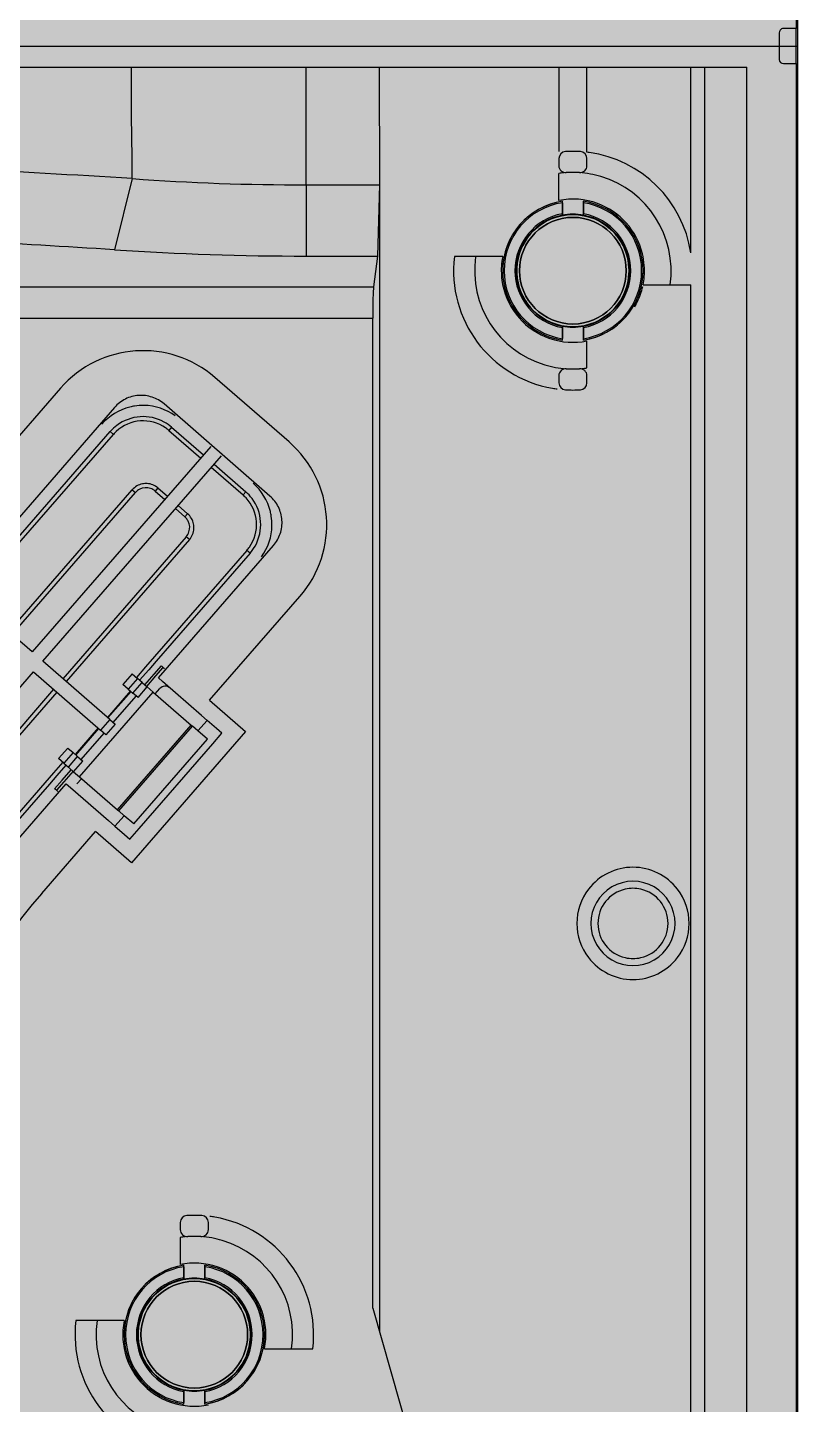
# Model space of a CAD drawing. Header units: millimetres. Extents: x -1070 to 42146, y 1440 to 12921.
# Drawn here: x 6056.9 to 6111.8, y 2921.1 to 3019.1 of the extents above; entities that cross this region are included whole.
import ezdxf

# ---------------------------------------------------------------- set-up
doc = ezdxf.new("R2010")
doc.units = ezdxf.units.MM
doc.layers.add('CITI-3MM实线CONTINUOUS', color=7, linetype='Continuous')
doc.layers.add('CITIE-TAO实线CONTINUOUS', color=7, linetype='Continuous')

msp = doc.modelspace()

# ---------------------------------------------------------------- hatches: boundary and pattern name
at = {"lineweight": -3}
h = msp.add_hatch(color=256, dxfattribs=at)
h.dxf.hatch_style = 1
h.paths.add_polyline_path([(5611.757, 3767.826), (5611.757, 2767.826), (6111.757, 2767.826), (6111.757, 3767.826)])

# ---------------------------------------------------------------- linework, layer by layer
at = {"color": 7, "linetype": 'Continuous', "lineweight": -3}
for p, q in [((6111.657, 3142.226), (6111.657, 3019.076)), ((6110.457, 3018.776), (6110.457, 3016.876)), ((6111.657, 3019.076), (6110.757, 3019.076)), ((6111.657, 3016.576), (6111.657, 3019.076)), ((6110.757, 3016.576), (6111.657, 3016.576)), ((6111.657, 3016.576), (6111.657, 2893.426)), ((6044.964, 3016.326), (6108.15, 3016.326)), ((6076.757, 3007.942), (6076.757, 3016.326)), ((6081.961, 3016.326), (6081.977, 3007.942)), ((6094.757, 3016.326), (6094.757, 3010.309)), ((6096.757, 3010.267), (6096.757, 3016.326)), ((6104.161, 3003.101), (6104.161, 3016.326)), ((6105.15, 2955.326), (6105.15, 3016.326)), ((6108.15, 2770.426), (6108.15, 3016.326)), ((6094.757, 3009.81), (6094.757, 3009.309)), ((6096.757, 3009.309), (6096.757, 3009.81)), ((6094.757, 3006.827), (6094.757, 3008.754)), ((6064.367, 3008.384), (6063.099, 3003.313)), ((6076.757, 3007.942), (6081.977, 3007.942)), ((6076.757, 3007.942), (6076.757, 3002.869)), ((6081.977, 3007.941), (6081.841, 3002.869)), ((6081.977, 3007.942), (6081.976, 2927.921)), ((6095.007, 3006.668), (6095.007, 3006.769)), ((6095.007, 3006.668), (6095.007, 3005.882)), ((6096.507, 3006.769), (6096.507, 3006.668)), ((6096.507, 3006.668), (6096.507, 3005.882)), ((6095.007, 3005.882), (6095.007, 3005.78)), ((6096.507, 3005.78), (6096.507, 3005.882)), ((6100.161, 3004.191), (6100.161, 3004.398)), ((6076.757, 3002.869), (6081.841, 3002.869)), ((6081.841, 3002.869), (6081.554, 3000.671)), ((6088.829, 3002.826), (6087.316, 3002.826)), ((6090.756, 3002.826), (6088.829, 3002.826)), ((6047.734, 3000.671), (6081.554, 3000.671)), ((6100.758, 3000.826), (6102.685, 3000.826)), ((6102.685, 3000.826), (6104.161, 3000.826)), ((6104.161, 2955.326), (6104.161, 3000.826)), ((6100.161, 2999.254), (6100.161, 2999.46)), ((6047.734, 2998.449), (6081.495, 2998.449)), ((6081.495, 2927.921), (6081.495, 2998.449)), ((6095.007, 2997.871), (6095.007, 2997.77)), ((6095.007, 2997.77), (6095.007, 2996.984)), ((6096.507, 2997.77), (6096.507, 2997.871)), ((6096.507, 2997.77), (6096.507, 2996.984)), ((6095.007, 2996.882), (6095.007, 2996.984)), ((6096.507, 2996.984), (6096.507, 2996.882)), ((6096.757, 2994.898), (6096.757, 2996.825)), ((6075.539, 2989.623), (6070.256, 2994.215)), ((6094.757, 2994.343), (6094.757, 2993.842)), ((6096.757, 2993.842), (6096.757, 2994.343)), ((6059.252, 2993.446), (6052.822, 2986.05)), ((6063.104, 2992.085), (6054.903, 2982.651)), ((6074.178, 2985.771), (6066.631, 2992.332)), ((6055.809, 2981.864), (6063.025, 2990.166)), ((6056.107, 2982.664), (6062.799, 2990.362)), ((6062.799, 2990.362), (6063.025, 2990.166)), ((6067.172, 2990.668), (6066.975, 2990.442)), ((6066.975, 2990.442), (6069.24, 2988.474)), ((6067.172, 2990.668), (6069.436, 2988.7)), ((6069.961, 2989.304), (6057.234, 2974.663)), ((6057.988, 2974.006), (6070.716, 2988.648)), ((6070.191, 2988.044), (6072.455, 2986.076)), ((6069.994, 2987.818), (6072.258, 2985.849)), ((6055.573, 2976.106), (6064.365, 2986.219)), ((6055.8, 2975.909), (6064.591, 2986.022)), ((6064.365, 2986.219), (6064.591, 2986.022)), ((6066.199, 2986.347), (6066.002, 2986.121)), ((6066.002, 2986.121), (6066.681, 2985.53)), ((6066.199, 2986.347), (6066.878, 2985.757)), ((6072.455, 2986.076), (6072.258, 2985.849)), ((6067.633, 2985.101), (6068.312, 2984.51)), ((6067.436, 2984.874), (6068.115, 2984.284)), ((6068.312, 2984.51), (6068.115, 2984.284)), ((6068.214, 2982.873), (6059.422, 2972.76)), ((6068.44, 2982.676), (6059.649, 2972.563)), ((6066.224, 2972.81), (6074.424, 2982.244)), ((6068.44, 2982.676), (6068.214, 2982.873)), ((6072.535, 2981.899), (6065.318, 2973.598)), ((6072.761, 2981.703), (6066.069, 2974.004)), ((6072.761, 2981.703), (6072.535, 2981.899)), ((6057.234, 2974.663), (6052.455, 2978.816)), ((6069.879, 2971.223), (6076.308, 2978.619)), ((6045.523, 2959.667), (6057.332, 2973.252)), ((6057.332, 2973.252), (6062.111, 2969.098)), ((6062.767, 2969.853), (6057.988, 2974.006)), ((6065.318, 2973.598), (6064.662, 2972.843)), ((6065.544, 2973.401), (6064.888, 2972.646)), ((6066.069, 2974.004), (6065.544, 2973.401)), ((6065.923, 2973.072), (6066.448, 2973.675)), ((6066.053, 2972.959), (6066.578, 2973.563)), ((6066.448, 2973.675), (6066.578, 2973.563)), ((6066.578, 2973.563), (6066.673, 2973.48)), ((6064.36, 2973.105), (6063.704, 2972.351)), ((6064.081, 2972.023), (6063.704, 2972.351)), ((6064.737, 2972.777), (6064.081, 2972.023)), ((6064.36, 2973.105), (6064.737, 2972.777)), ((6064.407, 2971.74), (6065.063, 2972.494)), ((6065.063, 2972.494), (6064.737, 2972.777)), ((6065.063, 2972.494), (6065.424, 2972.18)), ((6065.267, 2972.317), (6065.923, 2973.072)), ((6065.397, 2972.204), (6066.053, 2972.959)), ((6066.518, 2972.554), (6066.224, 2972.81)), ((6069.31, 2970.127), (6066.518, 2972.554)), ((6058.766, 2972.005), (6051.196, 2963.297)), ((6058.993, 2971.808), (6051.422, 2963.1)), ((6060.613, 2965.762), (6065.862, 2971.8)), ((6064.232, 2971.891), (6062.592, 2970.005)), ((6062.637, 2969.966), (6064.277, 2971.852)), ((6063.012, 2969.64), (6064.652, 2971.527)), ((6064.081, 2972.023), (6064.407, 2971.74)), ((6064.781, 2971.414), (6064.407, 2971.74)), ((6064.781, 2971.414), (6065.437, 2972.169)), ((6065.424, 2972.18), (6065.437, 2972.169)), ((6065.437, 2972.169), (6065.862, 2971.8)), ((6065.862, 2971.8), (6068.568, 2969.447)), ((6066.005, 2971.675), (6066.333, 2972.053)), ((6069.879, 2971.223), (6072.445, 2968.992)), ((6061.936, 2969.25), (6060.296, 2967.363)), ((6062.767, 2969.853), (6062.111, 2969.098)), ((6063.141, 2969.527), (6062.485, 2968.772)), ((6062.767, 2969.853), (6063.141, 2969.527)), ((6063.319, 2963.41), (6068.568, 2969.447)), ((6063.406, 2963.335), (6068.654, 2969.372)), ((6068.568, 2969.447), (6068.654, 2969.372)), ((6069.039, 2969.038), (6068.654, 2969.372)), ((6069.039, 2969.038), (6069.695, 2969.792)), ((6069.695, 2969.792), (6069.31, 2970.127)), ((6070.375, 2969.202), (6069.695, 2969.792)), ((6060.341, 2967.324), (6061.981, 2969.211)), ((6060.715, 2966.998), (6062.355, 2968.885)), ((6062.485, 2968.772), (6062.111, 2969.098)), ((6072.445, 2968.992), (6064.31, 2959.634)), ((6064.47, 2962.41), (6069.719, 2968.447)), ((6069.719, 2968.447), (6069.039, 2969.038)), ((6070.096, 2968.119), (6070.752, 2968.874)), ((6070.752, 2968.874), (6070.375, 2969.202)), ((6059.768, 2967.822), (6059.112, 2967.068)), ((6060.145, 2967.494), (6059.489, 2966.74)), ((6059.768, 2967.822), (6060.145, 2967.494)), ((6060.471, 2967.211), (6060.145, 2967.494)), ((6064.847, 2962.082), (6070.096, 2968.119)), ((6059.413, 2966.805), (6058.757, 2966.05)), ((6059.64, 2966.608), (6058.984, 2965.854)), ((6059.489, 2966.74), (6059.112, 2967.068)), ((6059.489, 2966.74), (6059.814, 2966.457)), ((6059.814, 2966.457), (6060.471, 2967.211)), ((6059.877, 2966.402), (6059.814, 2966.457)), ((6060.189, 2966.131), (6059.877, 2966.402)), ((6060.189, 2966.131), (6060.845, 2966.886)), ((6060.471, 2967.211), (6060.845, 2966.886)), ((6058.757, 2966.05), (6054.139, 2960.738)), ((6058.984, 2965.854), (6058.459, 2965.25)), ((6058.838, 2964.921), (6059.363, 2965.524)), ((6059.492, 2965.412), (6058.967, 2964.808)), ((6059.363, 2965.524), (6060.019, 2966.279)), ((6060.148, 2966.166), (6059.492, 2965.412)), ((6060.189, 2966.131), (6060.613, 2965.762)), ((6060.429, 2965.26), (6060.757, 2965.638)), ((6060.613, 2965.762), (6063.319, 2963.41)), ((6058.459, 2965.25), (6054.366, 2960.541)), ((6055.045, 2959.951), (6059.663, 2965.263)), ((6058.967, 2964.808), (6058.838, 2964.921)), ((6059.063, 2964.725), (6058.967, 2964.808)), ((6059.663, 2965.263), (6059.957, 2965.007)), ((6059.957, 2965.007), (6062.663, 2962.655)), ((6063.319, 2963.41), (6063.406, 2963.335)), ((6062.663, 2962.655), (6063.135, 2962.245)), ((6063.135, 2962.245), (6063.791, 2963)), ((6063.791, 2963), (6063.406, 2963.335)), ((6064.47, 2962.41), (6063.791, 2963)), ((6057.913, 2957.458), (6061.744, 2961.864)), ((6064.31, 2959.634), (6061.744, 2961.864)), ((6063.135, 2962.245), (6063.814, 2961.655)), ((6063.814, 2961.655), (6064.191, 2961.327)), ((6064.191, 2961.327), (6064.847, 2962.082)), ((6104.161, 2875.826), (6104.161, 2955.326)), ((6105.15, 2830.326), (6105.15, 2955.326)), ((6067.788, 2934.013), (6067.788, 2933.512)), ((6069.788, 2933.512), (6069.788, 2934.013)), ((6067.788, 2932.957), (6067.788, 2931.03)), ((6068.038, 2930.871), (6068.038, 2930.972)), ((6068.038, 2930.871), (6068.038, 2930.085)), ((6068.038, 2930.085), (6068.038, 2929.984)), ((6069.538, 2930.972), (6069.538, 2930.871)), ((6069.538, 2930.871), (6069.538, 2930.085)), ((6069.538, 2929.984), (6069.538, 2930.085)), ((6081.495, 2927.921), (6088.884, 2902.151)), ((6081.976, 2927.921), (6081.976, 2926.242)), ((6061.86, 2927.029), (6060.347, 2927.029)), ((6063.787, 2927.029), (6061.86, 2927.029)), ((6073.789, 2925.029), (6075.716, 2925.029)), ((6075.716, 2925.029), (6077.229, 2925.029)), ((6068.038, 2922.074), (6068.038, 2921.973)), ((6068.038, 2921.973), (6068.038, 2921.187)), ((6068.038, 2921.086), (6068.038, 2921.187)), ((6069.538, 2921.973), (6069.538, 2922.074)), ((6069.538, 2921.973), (6069.538, 2921.187)), ((6069.538, 2921.187), (6069.538, 2921.086))]:
    msp.add_line(p, q, dxfattribs=at)
at = {"color": 1, "lineweight": -3}
msp.add_line((5611.757, 3017.826), (6111.757, 3017.826), dxfattribs=at)
msp.add_lwpolyline([(5611.757, 3767.826), (6111.757, 3767.826), (6111.757, 2767.826), (5611.757, 2767.826)], close=True, dxfattribs=at)
msp.add_lwpolyline([(5611.757, 3767.826), (6111.757, 3767.826), (6111.757, 2767.826), (5611.757, 2767.826)], close=True, dxfattribs=at)
at = {"color": 7, "linetype": 'Continuous', "lineweight": -3}
for centre, radius, start, end in [((6110.757, 3018.776), 0.3, 140.10391, 180), ((6110.757, 3018.776), 0.3, 90, 140.10391), ((6110.757, 3016.876), 0.3, 180, 270), ((6095.257, 3009.81), 0.5, 93.58332, 180), ((6095.757, 3001.826), 8.5, 86.41668, 93.58332), ((6096.257, 3009.81), 0.5, 0, 86.41668), ((6095.757, 3001.826), 8.5, 82.19245, 83.24367), ((6095.757, 3001.826), 8.5, 8.62805, 82.19245), ((6023.065, 2366.021), 643.69, 86.321153, 87.427918), ((6095.257, 3009.309), 0.5, 180, 273.82255), ((6095.757, 3001.826), 7, 95.29417, 98.21321), ((6095.757, 3001.826), 7, 86.17745, 93.82255), ((6096.257, 3009.309), 0.5, 266.17745, 0), ((6095.757, 3001.826), 7, 79.76053, 86.17743), ((6095.757, 3001.826), 7, 73.4912, 79.76053), ((6095.757, 3001.826), 7, 351.78679, 73.4912), ((6076.644, 3178.02), 170.079, 265.86072, 270.03806), ((6095.757, 3001.826), 5, 98.62693, 177.53429), ((6095.757, 3001.826), 4.9, 98.80437, 261.19563), ((6095.757, 3001.826), 5.1, 69.921, 101.30773), ((6095.757, 3001.826), 5, 0, 81.37307), ((6095.757, 3001.826), 4.9, 278.80437, 81.19563), ((6095.757, 3001.826), 5.1, 13.67613, 69.921), ((6095.757, 3001.826), 4.125, 100.47568, 259.52432), ((6095.757, 3001.826), 4.025, 100.739, 180), ((6095.757, 3001.826), 4, 100.74093, 177.39131), ((6095.757, 3001.826), 4, 100.74093, 177.39131), ((6095.757, 3001.826), 3.8, 0, 180), ((6095.757, 3001.826), 4.025, 79.261, 100.739), ((6095.757, 3001.826), 4, 79.25907, 100.74093), ((6095.757, 3001.826), 4, 79.25907, 100.74093), ((6095.757, 3001.826), 4, 2.60869, 79.25907), ((6095.757, 3001.826), 4.125, 280.47568, 79.52432), ((6095.757, 3001.826), 4.025, 0, 79.261), ((6023.124, 2400.081), 604.555, 86.208671, 87.204929), ((6076.63, 3209.198), 206.329, 266.23972, 270.03519), ((6095.757, 3001.826), 8.5, 173.24367, 260.15881), ((6095.757, 3001.826), 7, 171.78679, 253.4912), ((6095.757, 3001.826), 5.1, 168.69227, 176.40894), ((6095.757, 3001.826), 5.1, 355.06677, 13.67613), ((6095.757, 3001.826), 5.1, 176.40894, 191.21536), ((6095.757, 3001.826), 5, 177.53429, 180), ((6095.757, 3001.826), 5, 180, 261.37307), ((6095.757, 3001.826), 4.025, 180, 259.261), ((6095.757, 3001.826), 4, 177.39131, 180), ((6095.757, 3001.826), 4, 177.39131, 180), ((6095.757, 3001.826), 4, 180, 182.60869), ((6095.757, 3001.826), 4, 180, 182.60869), ((6095.757, 3001.826), 4, 182.60869, 259.25907), ((6095.757, 3001.826), 4, 182.60869, 259.25907), ((6095.757, 3001.826), 3.8, 180, 0), ((6095.757, 3001.826), 4, 280.74093, 357.39131), ((6095.757, 3001.826), 4.025, 280.739, 0), ((6095.757, 3001.826), 4, 0, 2.60869), ((6095.757, 3001.826), 4, 357.39131, 0), ((6095.757, 3001.826), 5, 357.53429, 0), ((6095.757, 3001.826), 5.1, 191.21536, 251.32047), ((6095.757, 3001.826), 5, 278.62693, 357.53429), ((6095.757, 3001.826), 5.1, 345.57371, 347.20937), ((6095.757, 3001.826), 5.1, 348.69227, 355.06677), ((6095.757, 3001.826), 5.1, 332.95144, 345.57371), ((6095.757, 3001.826), 5.1, 329.71088, 332.95144), ((6095.757, 3001.826), 4.025, 259.261, 280.739), ((6095.757, 3001.826), 4, 259.25907, 280.74093), ((6095.757, 3001.826), 5.1, 251.32047, 281.30773), ((6065.139, 2988.329), 7.8, 49, 139), ((6095.757, 3001.826), 7, 253.4912, 259.76053), ((6095.757, 3001.826), 7, 259.76053, 266.17743), ((6095.257, 2994.343), 0.5, 86.17745, 180), ((6095.757, 3001.826), 7, 266.17745, 273.82255), ((6096.257, 2994.343), 0.5, 0, 93.82255), ((6095.757, 3001.826), 7, 275.29417, 278.21321), ((6095.257, 2993.842), 0.5, 180, 266.41668), ((6096.257, 2993.842), 0.5, 273.58332, 0), ((6064.991, 2990.445), 2.5, 93.99988, 116.49993), ((6064.991, 2990.445), 2.5, 71.49994, 93.99988), ((6064.991, 2990.445), 2.5, 49, 71.49994), ((6095.757, 3001.826), 8.5, 260.15881, 262.46232), ((6095.757, 3001.826), 8.5, 266.41668, 273.58332), ((6065.139, 2988.329), 3.9, 104.01277, 139), ((6064.991, 2990.445), 2.5, 116.49993, 139), ((6065.139, 2988.329), 3.9, 98.98723, 104.01277), ((6065.139, 2988.329), 3.9, 89.01277, 98.98723), ((6065.139, 2988.329), 3.9, 54.06268, 89.01277), ((6065.139, 2988.329), 2.8, 55.0428, 132.95761), ((6065.139, 2988.329), 3.1, 61.08702, 126.91298), ((6065.139, 2988.329), 3.1, 49, 61.08702), ((6065.139, 2988.329), 3.1, 126.91298, 139), ((6065.139, 2988.329), 2.8, 132.95761, 139), ((6065.139, 2988.329), 2.8, 49, 55.0428), ((6070.421, 2983.736), 7.8, 319, 49), ((6065.346, 2985.366), 1.3, 101.53963, 139), ((6065.346, 2985.366), 1, 116.5, 139), ((6065.346, 2985.366), 1, 71.5, 116.5), ((6065.346, 2985.366), 1.3, 86.4981, 101.53963), ((6065.346, 2985.366), 1.3, 49, 86.4981), ((6065.346, 2985.366), 1, 49, 71.5), ((6070.421, 2983.736), 3.1, 36.91298, 49), ((6070.421, 2983.736), 3.9, 14.01277, 49), ((6070.421, 2983.736), 2.8, 42.95761, 49), ((6070.421, 2983.736), 2.8, 325.0428, 42.95761), ((6070.421, 2983.736), 3.1, 331.08702, 36.91298), ((6072.538, 2983.884), 2.5, 26.49993, 49), ((6072.538, 2983.884), 2.5, 3.99988, 26.49993), ((6067.459, 2983.529), 1, 41.29166, 49), ((6067.459, 2983.529), 1, 26.5, 41.29166), ((6067.459, 2983.529), 1.3, 11.53963, 49), ((6067.459, 2983.529), 1, 341.5, 26.5), ((6070.421, 2983.736), 3.9, 8.98723, 14.01277), ((6070.421, 2983.736), 3.9, 359.01277, 8.98723), ((6072.538, 2983.884), 2.5, 341.49994, 3.99988), ((6067.459, 2983.529), 1, 319, 341.5), ((6067.459, 2983.529), 1.3, 319, 356.4981), ((6067.459, 2983.529), 1.3, 356.4981, 11.53963), ((6070.421, 2983.736), 3.9, 324.06268, 359.01277), ((6072.538, 2983.884), 2.5, 319, 341.49994), ((6070.421, 2983.736), 2.8, 319, 325.0428), ((6070.421, 2983.736), 3.1, 319, 331.08702), ((6100.038, 2955.326), 4, 37.54339, 142.45661), ((6100.038, 2955.326), 4, 142.45661, 180), ((6100.038, 2955.326), 3, 120.0659, 180), ((6100.038, 2955.326), 2.5, 102.85635, 180), ((6100.038, 2955.326), 3, 59.93589, 120.0659), ((6100.038, 2955.326), 2.5, 77.14317, 102.85635), ((6100.038, 2955.326), 2.5, 0, 77.14317), ((6100.038, 2955.326), 3, 0, 59.93589), ((6100.038, 2955.326), 4, 0, 37.54339), ((6092.78, 2927.148), 46.2, 139, 180), ((6100.038, 2955.326), 4, 180, 217.54339), ((6100.038, 2955.326), 3, 180, 239.93589), ((6100.038, 2955.326), 2.5, 180, 257.14317), ((6100.038, 2955.326), 2.5, 282.85635, 0), ((6100.038, 2955.326), 3, 300.0659, 0), ((6100.038, 2955.326), 4, 322.45661, 0), ((6100.038, 2955.326), 4, 217.54339, 322.45661), ((6100.038, 2955.326), 3, 239.93589, 300.0659), ((6100.038, 2955.326), 2.5, 257.14317, 282.85635), ((6068.288, 2934.013), 0.5, 93.58332, 180), ((6068.788, 2926.029), 8.5, 86.41668, 93.58332), ((6069.288, 2934.013), 0.5, 0, 86.41668), ((6068.788, 2926.029), 8.5, 80.15881, 82.46232), ((6068.788, 2926.029), 8.5, 353.24367, 80.15881), ((6068.288, 2933.512), 0.5, 180, 273.82255), ((6068.788, 2926.029), 7, 95.29417, 98.21321), ((6068.788, 2926.029), 7, 86.17745, 93.82255), ((6069.288, 2933.512), 0.5, 266.17745, 0), ((6068.788, 2926.029), 7, 79.76053, 86.17743), ((6068.788, 2926.029), 7, 73.4912, 79.76053), ((6068.788, 2926.029), 7, 351.78679, 73.4912), ((6068.788, 2926.029), 5.1, 71.32047, 101.30773), ((6068.788, 2926.029), 5, 98.62693, 177.53429), ((6068.788, 2926.029), 4.9, 98.80437, 261.19563), ((6068.788, 2926.029), 4.125, 100.47568, 259.52432), ((6068.788, 2926.029), 4.025, 79.261, 100.739), ((6068.788, 2926.029), 4, 79.25907, 100.74093), ((6068.788, 2926.029), 4, 79.25907, 100.74093), ((6068.788, 2926.029), 5, 0, 81.37307), ((6068.788, 2926.029), 4.9, 278.80437, 81.19563), ((6068.788, 2926.029), 4.125, 280.47568, 79.52432), ((6068.788, 2926.029), 5.1, 11.21536, 71.32047), ((6068.788, 2926.029), 4.025, 100.739, 180), ((6068.788, 2926.029), 4, 100.74093, 177.39131), ((6068.788, 2926.029), 4, 100.74093, 177.39131), ((6068.788, 2926.029), 3.8, 0, 180), ((6068.788, 2926.029), 4, 2.60869, 79.25907), ((6068.788, 2926.029), 4.025, 0, 79.261), ((6068.788, 2926.029), 8.5, 173.24367, 260.15881), ((6068.788, 2926.029), 7, 171.78679, 253.4912), ((6068.788, 2926.029), 5.1, 176.40894, 191.21536), ((6068.788, 2926.029), 5.1, 168.69227, 176.40894), ((6068.788, 2926.029), 5, 177.53429, 180), ((6068.788, 2926.029), 4, 177.39131, 180), ((6068.788, 2926.029), 4, 177.39131, 180), ((6068.788, 2926.029), 4, 0, 2.60869), ((6068.788, 2926.029), 5.1, 356.40894, 11.21536), ((6068.788, 2926.029), 5, 180, 261.37307), ((6068.788, 2926.029), 4.025, 180, 259.261), ((6068.788, 2926.029), 4, 180, 182.60869), ((6068.788, 2926.029), 4, 180, 182.60869), ((6068.788, 2926.029), 4, 182.60869, 259.25907), ((6068.788, 2926.029), 4, 182.60869, 259.25907), ((6068.788, 2926.029), 3.8, 180, 0), ((6068.788, 2926.029), 4, 280.74093, 357.39131), ((6068.788, 2926.029), 4.025, 280.739, 0), ((6068.788, 2926.029), 5, 278.62693, 357.53429), ((6068.788, 2926.029), 4, 357.39131, 0), ((6068.788, 2926.029), 5, 357.53429, 0), ((6068.788, 2926.029), 5.1, 348.69227, 356.40894), ((6068.788, 2926.029), 5.1, 191.21536, 251.32047), ((6068.788, 2926.029), 5.1, 251.32047, 281.30773), ((6068.788, 2926.029), 4.025, 259.261, 280.739), ((6068.788, 2926.029), 4, 259.25907, 280.74093)]:
    msp.add_arc(centre, radius, start, end, dxfattribs=at)
for centre, major_axis, ratio, start_param, end_param in [((6081.575, 2998.449), (0, 2.3), 0.034921, 0.261799, 1.570796), ((6066.713, 2971.722), (0.38, -0.33), 0.992546, 1.570796, 3.141593)]:
    msp.add_ellipse(centre, major_axis=major_axis, ratio=ratio, start_param=start_param, end_param=end_param, dxfattribs=at)
msp.add_open_spline([(6064.367, 3008.384), (6064.367, 3009.708), (6064.298, 3012.355), (6064.321, 3015.002), (6064.321, 3016.326)], degree=3, knots=[0, 0, 0, 0, 0.499999, 1, 1, 1, 1], dxfattribs=at)
at = {"layer": 'CITI-3MM实线CONTINUOUS', "color": 7, "lineweight": -3}
for centre, radius in [((6095.757, 3001.826), 4), ((6095.757, 3001.826), 3.8), ((6068.788, 2926.029), 4), ((6068.788, 2926.029), 3.8)]:
    msp.add_circle(centre, radius, dxfattribs=at)
at = {"layer": 'CITIE-TAO实线CONTINUOUS', "color": 7, "lineweight": -3}
for p, q in [((6095.007, 3005.78), (6095.007, 3006.769)), ((6096.507, 3005.78), (6096.507, 3006.769)), ((6095.007, 2996.882), (6095.007, 2997.871)), ((6096.507, 2996.882), (6096.507, 2997.871)), ((6068.038, 2929.984), (6068.038, 2930.972)), ((6069.538, 2929.984), (6069.538, 2930.972)), ((6068.038, 2921.086), (6068.038, 2922.074)), ((6069.538, 2921.086), (6069.538, 2922.074))]:
    msp.add_line(p, q, dxfattribs=at)
for centre in [(6095.757, 3001.826), (6068.788, 2926.029)]:
    msp.add_circle(centre, 4.025, dxfattribs=at)
for centre, radius, start, end in [((6095.757, 3001.826), 5, 98.62693, 180), ((6095.757, 3001.826), 4.9, 98.80437, 261.19563), ((6095.757, 3001.826), 4.9, 278.80437, 81.19563), ((6095.757, 3001.826), 4.125, 100.47568, 259.52432), ((6095.757, 3001.826), 4.125, 280.47568, 79.52432), ((6095.757, 3001.826), 5, 278.62693, 0), ((6068.788, 2926.029), 5, 98.62693, 180), ((6068.788, 2926.029), 4.9, 98.80437, 261.19563), ((6068.788, 2926.029), 4.125, 100.47568, 259.52432), ((6068.788, 2926.029), 4.9, 278.80437, 81.19563), ((6068.788, 2926.029), 4.125, 280.47568, 79.52432), ((6068.788, 2926.029), 5, 278.62693, 0)]:
    msp.add_arc(centre, radius, start, end, dxfattribs=at)

doc.saveas('drawing.dxf')
